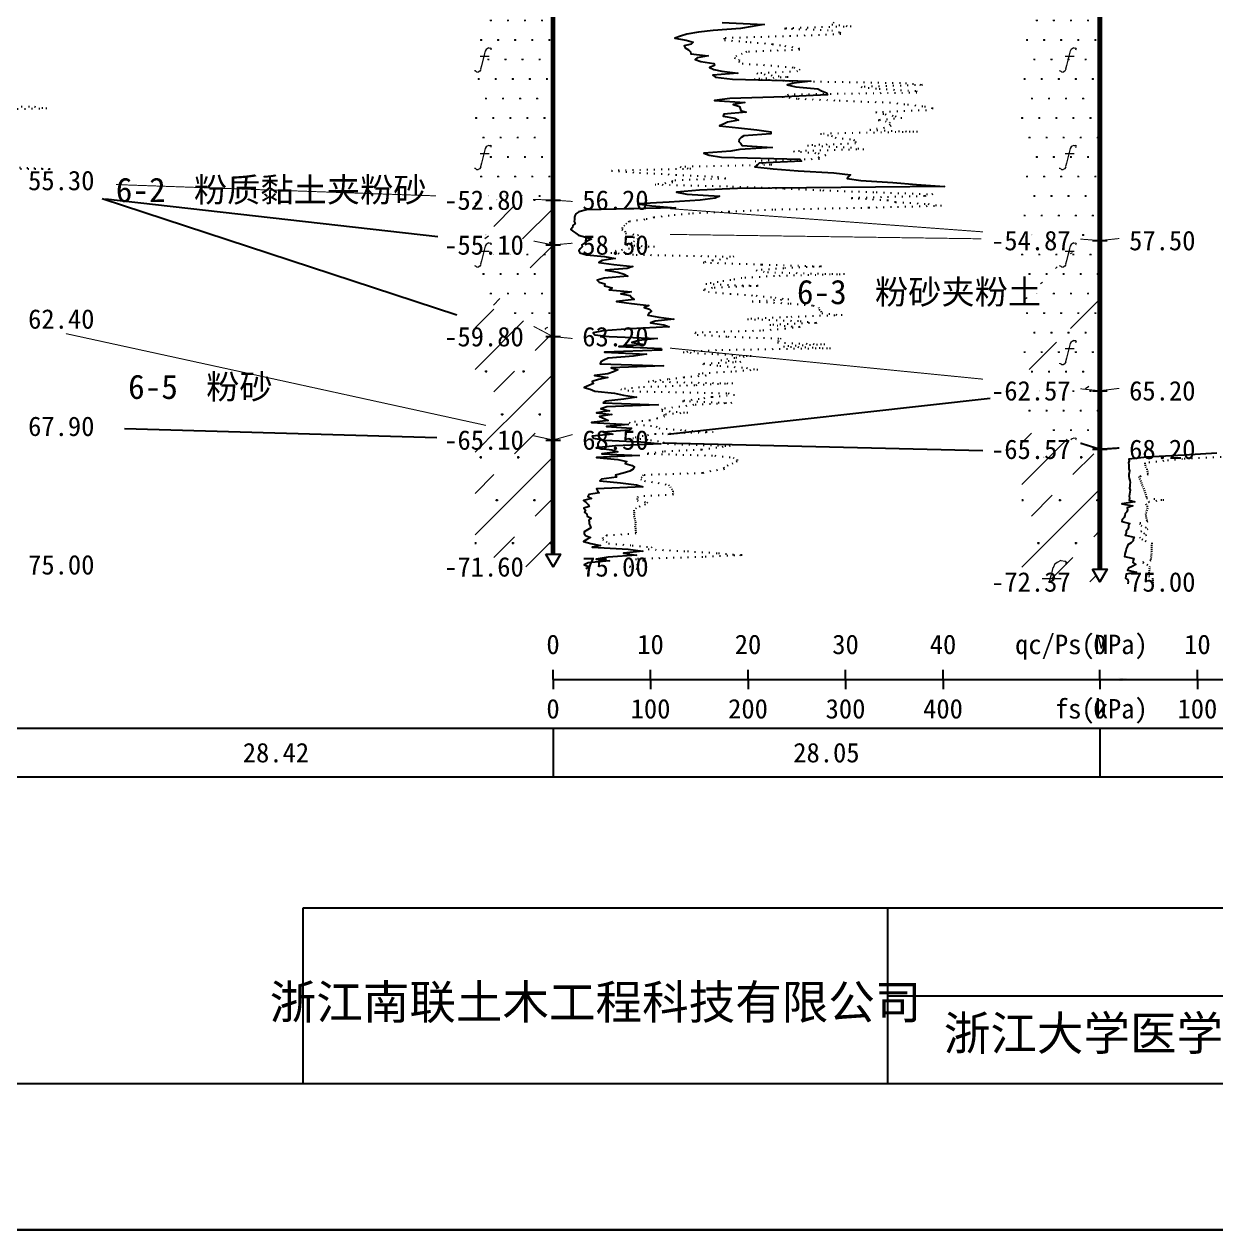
# Model space of a CAD drawing. Extents: x -37 to 3540, y -1485 to 297.
# Drawn here: x 173.4 to 295.6, y -297 to -173.4 of the extents above; entities that cross this region are included whole.
import ezdxf
from ezdxf.enums import TextEntityAlignment as Align

# ---------------------------------------------------------------- set-up
doc = ezdxf.new("R2010")
doc.units = 0
doc.linetypes.add('DOT', pattern=[6.35, 0, -6.35])
doc.layers.get('0').update_dxf_attribs({"linetype": 'CONTINUOUS'})
for name, color, linetype in [('CURVE', 200, 'CONTINUOUS'), ('FRAME', 7, 'CONTINUOUS'), ('HOLE', 41, 'CONTINUOUS'), ('RULER', 7, 'CONTINUOUS'), ('STRATUM', 241, 'CONTINUOUS')]:
    doc.layers.add(name, color=color, linetype=linetype)
doc.layers.add('HATCH', color=7, linetype='CONTINUOUS', lineweight=13)
doc.styles.add('ST', font='')
doc.styles.get('ST').set_extended_font_data('SimSun')
pattern_1 = [(82.875, (79.6873, -298.206), (0.000369, 10.0001764), [0.0893, -80.5337]), (143.13, (79.7883, -298.2818), (-29.999964, 20.000054), [0.12627, -49.87373]), (172.875, (79.9655, -298.304), (-70.0002457, 9.9996603), [0.17857, -80.44443]), (206.565, (80.144, -298.2147), (-9.999705, -9.99969), [0.19954, -22.16046]), (243.435, (80.233, -298.0363), (9e-06, -9.9997), [0.19954, -22.16146]), (255.964, (80.3225, -297.679), (-0.0002, -9.999501), [0.36813, -40.86287]), (255.964, (80.6325, -296.439), (-0.0002, -9.999501), [1.27838, -39.95262]), (255.964, (80.701, -296.165), (-0.0002, -9.999501), [0.28235, -40.94865]), (216.87, (80.8912, -295.9108), (-9.999982, -10.000018), [0.12627, -49.87373]), (243.435, (80.7902, -295.9865), (9e-06, -9.9997), [0.19954, -22.16146]), (206.565, (81.0697, -295.8215), (-9.999705, -9.99969), [0.19954, -22.16046]), (172.875, (81.2469, -295.8437), (-70.0002457, 9.9996603), [0.17857, -80.44443]), (143.13, (81.348, -295.9194), (-29.999964, 20.000054), [0.12627, -49.87373]), (82.875, (81.3368, -296.008), (0.000369, 10.0001764), [0.0893, -80.5337]), (0, (80.192, -296.66), (0, 10), [0.89286, -9.10714]), (0, (80.5469, -297), (1, 2), [0, -1.75]), (0, (80.5219, -296.975), (1, 2), [0, -1.75]), (0, (80.5219, -297), (1, 2), [0, -1.75]), (0, (80.4969, -297), (1, 2), [0, -1.75]), (0, (80.5219, -297.025), (1, 2), [0, -1.75])]
pattern_2 = [(45, (80.522, -297), (-4.24264, 4.24264), [10, 0]), (45, (81.583, -300.182), (-2.12132, 6.36396), [3, -3])]
pattern_3 = [(82.875, (78.6857, -299.6533), (0.000812, 22.000388), [0.1964, -177.1742]), (143.13, (78.908, -299.82), (-65.99992, 44.00012), [0.2778, -109.7222]), (172.875, (79.2978, -299.8687), (-154.00054, 21.999253), [0.3929, -176.9777]), (206.565, (79.69, -299.672), (-21.99935, -21.9993), [0.439, -48.753]), (243.435, (79.887, -299.28), (2e-05, -21.99933), [0.439, -48.7552]), (255.964, (80.083, -298.494), (-0.00044, -21.9989), [0.8099, -89.8983]), (255.964, (80.765, -295.7656), (-0.00044, -21.9989), [2.8124, -87.8958]), (255.964, (80.916, -295.163), (-0.00044, -21.9989), [0.6212, -90.087]), (216.87, (81.3345, -294.6037), (-21.99996, -22.00004), [0.2778, -109.7222]), (243.435, (81.112, -294.77), (2e-05, -21.99933), [0.439, -48.7552]), (206.565, (81.727, -294.407), (-21.99935, -21.9993), [0.439, -48.753]), (172.875, (82.117, -294.456), (-154.00054, 21.999253), [0.3929, -176.9777]), (143.13, (82.339, -294.6228), (-65.99992, 44.00012), [0.2778, -109.7222]), (82.875, (82.3148, -294.8177), (0.000812, 22.000388), [0.1964, -177.1742]), (0, (79.796, -296.252), (0, 22), [1.9643, -20.0357]), (0, (80.577, -297), (2.2, 4.4), [0, -3.85]), (0, (80.522, -296.945), (2.2, 4.4), [0, -3.85]), (0, (80.522, -297), (2.2, 4.4), [0, -3.85]), (0, (80.467, -297), (2.2, 4.4), [0, -3.85]), (0, (80.522, -297.055), (2.2, 4.4), [0, -3.85])]
pattern_4 = [(45, (80.522, -297), (-2e-06, 15.39996), [4.3383, -17.4406]), (45, (86.71, -290.777), (-2e-06, 15.39996), [4.3861, -17.3928]), (45, (91.67, -285.819), (-2e-06, 15.39996), [3.9899, -17.7889]), (26.565, (80.522, -289.3), (15.4, 15.4), [0.2123, -34.22315]), (36.8699, (82.062, -287.76), (15.4, 15.4), [0.43504, -76.56496]), (315, (88.222, -281.653), (15.39996, 3e-06), [0.0727, -21.7062]), (26.565, (88.222, -297), (15.4, 15.4), [0.31845, -34.117]), (26.565, (89.762, -295.46), (15.4, 15.4), [0.2316, -34.2038]), (90, (90.532, -294.69), (-15.4, -1e-06), [0.0633, -15.3367]), (26.565, (91.302, -293.92), (15.4, 15.4), [0.2002, -68.6707]), (36.8699, (92.842, -292.38), (15.4, 15.4), [0.2435, -76.7565]), (45, (94.382, -290.84), (-5e-07, 15.39996), [0.24, -21.5388]), (315, (95.733, -289.195), (15.39996, 3e-06), [0.0727, -21.7062]), (36.8699, (83.602, -286.22), (15.4, 15.4), [0.2249, -76.7751]), (53.1301, (85.142, -284.68), (30.8, 46.2), [0.29564, -76.70436]), (53.1301, (86.682, -283.14), (30.8, 46.2), [0.27774, -76.72226])]

# ---------------------------------------------------------------- blocks, each defined once
blk = doc.blocks.new('图签_A3长')
for p, q in [((0, 18), (-380, 18)), ((-380, 18), (-380, 0)), ((-320, 0), (-320, 18)), ((-320, 9), (0, 9)), ((-380, 0), (0, 0))]:
    blk.add_line(p, q)
at = {"style": 'ST'}
for tag, p in [('01＿单位名称', (-349.98, 8.36)), ('02＿工程名称', (-271.3, 5.16)), ('04＿工程编号', (-176.51, 4.65)), ('05＿日期', (-35.59, 4.65)), ('06＿图号', (-11.16, 4.91))]:
    blk.add_attdef(tag, text='', height=3.5, dxfattribs=at).set_placement(p, align=Align.MIDDLE_CENTER)
at = {"style": 'ST', "width": 0.85}
blk.add_attdef('03＿图件名称', text='', height=3, dxfattribs=at).set_placement((-205.49, 5.05), align=Align.MIDDLE_CENTER)
blk = doc.blocks.new('Arrow')
for points in [[(-3.984779, 0.348623), (0, 0), (-3.189535, 0)], [(-3.189535, 0), (0, 0), (-3.984779, -0.348623)]]:
    blk.add_solid(points)

msp = doc.modelspace()

# ---------------------------------------------------------------- hatches: boundary and pattern name
at = {"layer": 'HATCH'}
h = msp.add_hatch(dxfattribs=at)
h.set_pattern_fill('FS', color=142, style=0)
h.set_pattern_definition(pattern_1)
h.paths.add_polyline_path([(227.66, -164.22), (219.66, -165.03), (219.66, -191.13), (227.66, -191.42)])
h.paths.add_polyline_path([(215.59, -192.9), (225.15, -192.9), (225.15, -189.97), (215.59, -189.97)], flags=9)
h.paths.add_polyline_path([(215.59, -165.7), (225.15, -165.7), (225.15, -162.77), (215.59, -162.77)], flags=9)
h = msp.add_hatch(dxfattribs=at)
h.set_pattern_fill('FS', color=142, style=0)
h.set_pattern_definition(pattern_1)
h.paths.add_polyline_path([(283.75, -171.37), (275.75, -170.35), (275.75, -194.98), (283.75, -195.57)])
h.paths.add_polyline_path([(271.68, -197.06), (281.24, -197.06), (281.24, -194.12), (271.68, -194.12)], flags=9)
h.paths.add_polyline_path([(271.69, -172.85), (281.23, -172.85), (281.23, -169.95), (271.69, -169.95)], flags=9)
h = msp.add_hatch(dxfattribs=at)
h.set_pattern_fill('FZNT', color=32, style=0)
h.set_pattern_definition(pattern_2)
h.paths.add_polyline_path([(227.66, -191.42), (219.66, -191.13), (219.66, -194.44), (227.66, -196.02)])
h.paths.add_polyline_path([(215.59, -197.5), (225.15, -197.5), (225.15, -194.57), (215.59, -194.57)], flags=9)
h.paths.add_polyline_path([(215.59, -192.9), (225.15, -192.9), (225.15, -189.97), (215.59, -189.97)], flags=9)
h = msp.add_hatch(dxfattribs=at)
h.set_pattern_fill('FS', color=32, scale=2.2, style=0)
h.set_pattern_definition(pattern_3)
h.paths.add_polyline_path([(227.66, -191.42), (219.66, -191.13), (219.66, -194.44), (227.66, -196.02)])
h.paths.add_polyline_path([(215.59, -197.5), (225.15, -197.5), (225.15, -194.57), (215.59, -194.57)], flags=9)
h.paths.add_polyline_path([(215.59, -192.9), (225.15, -192.9), (225.15, -189.97), (215.59, -189.97)], flags=9)
h = msp.add_hatch(dxfattribs=at)
h.set_pattern_fill('FS', color=142, style=0)
h.set_pattern_definition(pattern_1)
h.paths.add_polyline_path([(227.66, -196.02), (219.66, -194.44), (219.66, -201.19), (227.66, -205.42)])
h.paths.add_polyline_path([(215.59, -197.5), (225.15, -197.5), (225.15, -194.57), (215.59, -194.57)], flags=9)
h = msp.add_hatch(dxfattribs=at)
h.set_pattern_fill('SZFT', color=142, scale=2.2, style=0)
h.set_pattern_definition(pattern_4)
h.paths.add_polyline_path([(227.66, -196.02), (219.66, -194.44), (219.66, -201.19), (227.66, -205.42)])
h.paths.add_polyline_path([(215.59, -197.5), (225.15, -197.5), (225.15, -194.57), (215.59, -194.57)], flags=9)
h = msp.add_hatch(dxfattribs=at)
h.set_pattern_fill('FS', color=142, style=0)
h.set_pattern_definition(pattern_1)
h.paths.add_polyline_path([(283.75, -195.57), (275.75, -194.98), (275.75, -210.18), (283.75, -210.97)])
h.paths.add_polyline_path([(271.68, -212.46), (281.24, -212.46), (281.24, -209.52), (271.68, -209.52)], flags=9)
h.paths.add_polyline_path([(271.68, -197.06), (281.24, -197.06), (281.24, -194.12), (271.68, -194.12)], flags=9)
h = msp.add_hatch(dxfattribs=at)
h.set_pattern_fill('SZFT', color=142, scale=2.2, style=0)
h.set_pattern_definition(pattern_4)
h.paths.add_polyline_path([(283.75, -195.57), (275.75, -194.98), (275.75, -210.18), (283.75, -210.97)])
h.paths.add_polyline_path([(271.68, -212.46), (281.24, -212.46), (281.24, -209.52), (271.68, -209.52)], flags=9)
h.paths.add_polyline_path([(271.68, -197.06), (281.24, -197.06), (281.24, -194.12), (271.68, -194.12)], flags=9)
h = msp.add_hatch(dxfattribs=at)
h.set_pattern_fill('FZNT', color=32, style=0)
h.set_pattern_definition(pattern_2)
h.paths.add_polyline_path([(227.66, -205.42), (219.66, -201.19), (219.66, -214.27), (227.66, -216.02)])
h.paths.add_polyline_path([(215.59, -217.5), (225.15, -217.5), (225.15, -214.57), (215.59, -214.57)], flags=9)
h.paths.add_polyline_path([(215.59, -206.9), (225.15, -206.9), (225.15, -203.97), (215.59, -203.97)], flags=9)
h = msp.add_hatch(dxfattribs=at)
h.set_pattern_fill('FS', color=32, scale=2.2, style=0)
h.set_pattern_definition(pattern_3)
h.paths.add_polyline_path([(227.66, -205.42), (219.66, -201.19), (219.66, -214.27), (227.66, -216.02)])
h.paths.add_polyline_path([(215.59, -217.5), (225.15, -217.5), (225.15, -214.57), (215.59, -214.57)], flags=9)
h.paths.add_polyline_path([(215.59, -206.9), (225.15, -206.9), (225.15, -203.97), (215.59, -203.97)], flags=9)
h = msp.add_hatch(dxfattribs=at)
h.set_pattern_fill('FS', color=142, style=0)
h.set_pattern_definition(pattern_1)
h.paths.add_polyline_path([(283.75, -210.97), (275.75, -210.18), (275.75, -214.46), (283.75, -216.97)])
h.paths.add_polyline_path([(271.68, -212.46), (281.24, -212.46), (281.24, -209.52), (271.68, -209.52)], flags=9)
h = msp.add_hatch(dxfattribs=at)
h.set_pattern_fill('FZNT', color=32, style=0)
h.set_pattern_definition(pattern_2)
h.paths.add_polyline_path([(227.66, -216.02), (219.66, -214.27), (219.66, -229.02), (227.66, -229.02), (226.91, -227.72), (227.66, -227.72)])
h.paths.add_polyline_path([(215.59, -230.5), (225.15, -230.5), (225.15, -227.57), (215.59, -227.57)], flags=9)
h.paths.add_polyline_path([(215.59, -217.5), (225.15, -217.5), (225.15, -214.57), (215.59, -214.57)], flags=9)
h = msp.add_hatch(dxfattribs=at)
h.set_pattern_fill('FS', color=32, scale=2.2, style=0)
h.set_pattern_definition(pattern_3)
h.paths.add_polyline_path([(227.66, -216.02), (219.66, -214.27), (219.66, -229.02), (227.66, -229.02), (226.91, -227.72), (227.66, -227.72)])
h.paths.add_polyline_path([(215.59, -230.5), (225.15, -230.5), (225.15, -227.57), (215.59, -227.57)], flags=9)
h.paths.add_polyline_path([(215.59, -217.5), (225.15, -217.5), (225.15, -214.57), (215.59, -214.57)], flags=9)
h = msp.add_hatch(dxfattribs=at)
h.set_pattern_fill('FZNT', color=32, style=0)
h.set_pattern_definition(pattern_2)
h.paths.add_polyline_path([(283.75, -216.97), (275.75, -214.46), (275.75, -230.57), (283.75, -230.57), (283, -229.27), (283.75, -229.27)])
h.paths.add_polyline_path([(271.68, -232.06), (281.24, -232.06), (281.24, -229.12), (271.68, -229.12)], flags=9)
h.paths.add_polyline_path([(271.68, -218.46), (281.24, -218.46), (281.24, -215.52), (271.68, -215.52)], flags=9)
h = msp.add_hatch(dxfattribs=at)
h.set_pattern_fill('FS', color=32, scale=2.2, style=0)
h.set_pattern_definition(pattern_3)
h.paths.add_polyline_path([(283.75, -216.97), (275.75, -214.46), (275.75, -230.57), (283.75, -230.57), (283, -229.27), (283.75, -229.27)])
h.paths.add_polyline_path([(271.68, -232.06), (281.24, -232.06), (281.24, -229.12), (271.68, -229.12)], flags=9)
h.paths.add_polyline_path([(271.68, -218.46), (281.24, -218.46), (281.24, -215.52), (271.68, -215.52)], flags=9)

# ---------------------------------------------------------------- linework, layer by layer
at = {"layer": 'CURVE', "color": 30, "linetype": 'Continuous'}
for points in [[(245.01, -173.22), (249.31, -173.42), (248.09, -173.62), (246.89, -173.82), (244.08, -174.02), (242.57, -174.22), (241.4, -174.42), (240.75, -174.62), (240.14, -174.82), (241.33, -175.02), (242.04, -175.22), (241.82, -175.42), (241.12, -175.62), (241.21, -175.82), (241.56, -176.02), (241.75, -176.22), (241.81, -176.42), (243.57, -176.62), (242.46, -176.82), (242.25, -177.02), (242.82, -177.22), (244.17, -177.42), (244.22, -177.62), (243.7, -177.82), (244.16, -178.02), (244.97, -178.22), (246.6, -178.42), (244.06, -178.62), (244.31, -178.82), (246.08, -179.02), (254.11, -179.22), (252.35, -179.42), (251.68, -179.62), (252.58, -179.82), (254.82, -180.02), (255.21, -180.22), (255.72, -180.42), (255.81, -180.62), (251.44, -180.82), (245.8, -181.02), (244.22, -181.22), (247.35, -181.42), (246.13, -181.62), (246.77, -181.82), (246.87, -182.02), (246.93, -182.22), (247.47, -182.42), (245.17, -182.62), (245.1, -182.82), (246.31, -183.02), (246.69, -183.22), (245.54, -183.42), (245.22, -183.62), (244.72, -183.82), (246.67, -184.02), (248.57, -184.22), (250.01, -184.42), (250.01, -184.62), (247.23, -184.82), (246.94, -185.02), (246.74, -185.22), (246.72, -185.42), (246.93, -185.62), (247.07, -185.82), (250.14, -186.02), (246.81, -186.22), (245.91, -186.42), (243.13, -186.62), (243.67, -186.82), (244.93, -187.02), (252.96, -187.22), (253.15, -187.42), (248.81, -187.62), (248.63, -187.82), (248.36, -188.02), (250.25, -188.22), (252.8, -188.42), (256.46, -188.62), (258.18, -188.82), (257.96, -189.02), (257.83, -189.22), (259.23, -189.42), (262.52, -189.62), (264.95, -189.82), (267.8, -190.02), (246.59, -190.22), (242.69, -190.42), (240.33, -190.62), (241.4, -190.82), (244.74, -191.02), (244.3, -191.22), (242.74, -191.42), (239.58, -191.62), (236.36, -191.82), (237.81, -192.02), (240.21, -192.22), (231.11, -192.42), (230.29, -192.62), (230, -192.82), (229.91, -193.02), (229.86, -193.22), (229.86, -193.42), (229.82, -193.62), (229.92, -193.82), (229.7, -194.02), (229.66, -194.22), (229.5, -194.42), (229.68, -194.62), (230, -194.82), (230.28, -195.02), (231.02, -195.22), (231.6, -195.42), (231.13, -195.62), (230.91, -195.82), (230.61, -196.02), (230.66, -196.22), (230.44, -196.42), (230.31, -196.62), (230.41, -196.82), (231.11, -197.02), (232.94, -197.22), (234.02, -197.42), (232.7, -197.62), (232.37, -197.82), (233.9, -198.02), (235.85, -198.22), (235.25, -198.42), (233.05, -198.62), (234.32, -198.82), (234.96, -199.02), (235.34, -199.22), (232.9, -199.42), (232.2, -199.62), (232.4, -199.82), (232.98, -200.02), (232.93, -200.22), (233.73, -200.42), (233.42, -200.62), (235.66, -200.82), (234.6, -201.02), (235.57, -201.22), (235.72, -201.42), (235.99, -201.62), (234.16, -201.82), (235.72, -202.02), (237.47, -202.22), (237.02, -202.42), (237.57, -202.62), (237.76, -202.82), (237.48, -203.02), (237.39, -203.22), (238.52, -203.42), (240.06, -203.62), (238.15, -203.82), (237.65, -204.02), (239.01, -204.22), (239.57, -204.42), (235.57, -204.62), (232.81, -204.82), (231.78, -205.02), (231.94, -205.22), (233.42, -205.42), (238.35, -205.62), (236.46, -205.82), (235.75, -206.02), (237.06, -206.22), (234.41, -206.42), (238.76, -206.62), (238.8, -206.82), (232.94, -207.02), (237.24, -207.22), (235.91, -207.42), (233.33, -207.62), (232.87, -207.82), (232.57, -208.02), (232.51, -208.22), (239, -208.42), (233.63, -208.62), (234.29, -208.82), (233.86, -209.02), (233.27, -209.22), (231.91, -209.42), (233.27, -209.62), (232.33, -209.82), (231.67, -210.02), (231.82, -210.22), (231.32, -210.42), (230.84, -210.62), (231.46, -210.82), (231.94, -211.02), (233.97, -211.22), (234.89, -211.42), (236.21, -211.62), (234.92, -211.82), (233.09, -212.02), (232.81, -212.22), (238.44, -212.42), (233.19, -212.62), (232.55, -212.82), (233.46, -213.02), (232.13, -213.22), (233.7, -213.42), (232.43, -213.62), (232.91, -213.82), (233.32, -214.02), (231.6, -214.22), (235.35, -214.42), (233.15, -214.62), (235.7, -214.82), (235.47, -215.02), (232.81, -215.22), (233.81, -215.42), (231.66, -215.62), (231.78, -215.82), (232.97, -216.02), (236.65, -216.22), (238.72, -216.42), (234.06, -216.62), (232.08, -216.82), (233.68, -217.02), (234.32, -217.22), (232.66, -217.42), (236.5, -217.62), (232.12, -217.82), (234.29, -218.02), (235.23, -218.22), (235.05, -218.42), (235.77, -218.62), (236.01, -218.82), (235.89, -219.02), (235.53, -219.22), (234.85, -219.42), (234.06, -219.62), (234.17, -219.82), (232.62, -220.02), (232.45, -220.22), (234.57, -220.42), (236.23, -220.62), (236.87, -220.82), (232.11, -221.02), (232.23, -221.22), (232.4, -221.42), (231.34, -221.62), (231.23, -221.82), (231.6, -222.02), (230.78, -222.22), (231.05, -222.42), (231.26, -222.62), (231.37, -222.82), (230.83, -223.02), (230.98, -223.22), (230.88, -223.42), (231.14, -223.62), (231.16, -223.82), (231.56, -224.02), (231.33, -224.22), (231.36, -224.42), (231.35, -224.62), (231.47, -224.82), (231.53, -225.02), (231.2, -225.22), (230.87, -225.42), (230.87, -225.62), (230.98, -225.82), (231.49, -226.02), (231.14, -226.22), (230.79, -226.42), (231.54, -226.62), (232.54, -226.82), (231.66, -227.02), (235.35, -227.22), (236.88, -227.42), (234.88, -227.62), (236.21, -227.82), (233.31, -228.02), (232.08, -228.22), (233.44, -228.42), (231.27, -228.62), (230.85, -228.82), (231.39, -229.02), (231.04, -229.22)], [(295.75, -217.37), (292.39, -217.57), (288.58, -217.77), (286.71, -217.97), (286.75, -218.17), (286.69, -218.37), (286.71, -218.57), (286.72, -218.77), (286.72, -218.97), (286.8, -219.17), (286.76, -219.37), (286.71, -219.57), (286.73, -219.77), (286.74, -219.97), (286.83, -220.17), (286.85, -220.37), (286.83, -220.57), (286.81, -220.77), (286.79, -220.97), (286.86, -221.17), (286.83, -221.37), (286.78, -221.57), (286.77, -221.77), (286.78, -221.97), (286.77, -222.17), (287.32, -222.37), (286.01, -222.57), (287.12, -222.77), (286.56, -222.97), (286.58, -223.17), (286.5, -223.37), (286.33, -223.57), (286.32, -223.77), (286.24, -223.97), (286.03, -224.17), (286, -224.37), (286.82, -224.57), (286.7, -224.77), (286.68, -224.97), (286.61, -225.17), (286.45, -225.37), (286.46, -225.57), (286.33, -225.77), (287.25, -225.97), (287.17, -226.17), (287.15, -226.37), (286.97, -226.57), (286.62, -226.77), (286.56, -226.97), (286.46, -227.17), (286.42, -227.37), (286.36, -227.57), (286.31, -227.77), (286.28, -227.97), (287.22, -228.17), (287.18, -228.37), (287.13, -228.57), (287.43, -228.77), (287.05, -228.97), (286.7, -229.17), (286.59, -229.37), (287.51, -229.57), (286.46, -229.77), (286.41, -229.97), (286.37, -230.17), (286.63, -230.37), (286.64, -230.57), (286.62, -230.77)]]:
    msp.add_lwpolyline(points, dxfattribs=at)
at = {"layer": 'CURVE', "color": 100, "linetype": 'DOT', "ltscale": 0.1}
for points in [[(256.46, -173.22), (256.25, -173.42), (258.25, -173.62), (251.39, -173.82), (256.24, -174.02), (257.09, -174.22), (257.18, -174.42), (252.02, -174.62), (245.22, -174.82), (245.24, -175.02), (247.88, -175.22), (250.18, -175.42), (251.43, -175.62), (252.85, -175.82), (252.96, -176.02), (247.53, -176.22), (247.07, -176.42), (246.47, -176.62), (246.27, -176.82), (246.75, -177.02), (246.7, -177.22), (247.05, -177.42), (250, -177.62), (252.38, -177.82), (252.98, -178.02), (252.75, -178.22), (248.58, -178.42), (250.03, -178.62), (251.79, -178.82), (248.29, -179.02), (252.17, -179.22), (263.81, -179.42), (265.56, -179.62), (259.26, -179.82), (261.1, -180.02), (264.91, -180.22), (264.99, -180.42), (251.81, -180.62), (251.15, -180.82), (252.79, -181.02), (257.02, -181.22), (262.19, -181.42), (264.03, -181.62), (265.75, -181.82), (266.65, -182.02), (265.96, -182.22), (260.77, -182.42), (261.74, -182.62), (262.75, -182.82), (263.43, -183.02), (261.02, -183.22), (262.2, -183.42), (262.12, -183.62), (262.34, -183.82), (261.65, -184.02), (260.15, -184.22), (265.04, -184.42), (255.09, -184.62), (256.22, -184.82), (256.6, -185.02), (258.53, -185.22), (258.67, -185.42), (258.7, -185.62), (253.75, -185.82), (258.19, -186.02), (259.54, -186.22), (252.32, -186.42), (254.87, -186.62), (255.65, -186.82), (254.9, -187.02), (254.98, -187.22), (248.38, -187.42), (249.1, -187.62), (250.1, -187.82), (240.69, -188.02), (241.79, -188.22), (233.66, -188.42), (236.54, -188.62), (240.25, -188.82), (244.53, -189.02), (245.4, -189.22), (239.83, -189.42), (239.96, -189.62), (238.12, -189.82), (246.08, -190.02), (251.36, -190.22), (255.33, -190.42), (260.82, -190.62), (266.6, -190.82), (265.75, -191.02), (258.24, -191.22), (261.96, -191.42), (262.8, -191.62), (266.15, -191.82), (267.51, -192.02), (260.06, -192.22), (250.19, -192.42), (245.73, -192.62), (241.65, -192.82), (239.57, -193.02), (238.02, -193.22), (237.06, -193.42), (235.44, -193.62), (235.18, -193.82), (234.99, -194.02), (234.75, -194.22), (234.73, -194.42), (235.03, -194.62), (235.11, -194.82), (236.42, -195.02), (235.93, -195.22), (236.37, -195.42), (235.97, -195.62), (235.78, -195.82), (235.22, -196.02), (238.06, -196.22), (235.5, -196.42), (234.15, -196.62), (233.6, -196.82), (236.2, -197.02), (246.22, -197.22), (245.56, -197.42), (244.05, -197.62), (243.07, -197.82), (249.08, -198.02), (255.19, -198.22), (251.32, -198.42), (248.51, -198.62), (249.66, -198.82), (257.57, -199.02), (250.36, -199.22), (247.04, -199.42), (245.9, -199.62), (244.6, -199.82), (243.34, -200.02), (248.7, -200.22), (244.02, -200.42), (243.11, -200.62), (243.59, -200.82), (245.83, -201.02), (248.49, -201.22), (250.43, -201.42), (251.84, -201.62), (248.08, -201.82), (251.97, -202.02), (254.35, -202.22), (254.89, -202.42), (254.94, -202.62), (255.14, -202.82), (255.22, -203.02), (257.31, -203.22), (251.71, -203.42), (247.6, -203.62), (253.01, -203.82), (254.71, -204.02), (249.9, -204.22), (253.01, -204.42), (251.49, -204.62), (248.94, -204.82), (242.2, -205.02), (242.46, -205.22), (245.58, -205.42), (251.04, -205.62), (250.8, -205.82), (250.68, -206.02), (255.53, -206.22), (251.29, -206.42), (256.11, -206.62), (244.42, -206.82), (241, -207.02), (244.54, -207.22), (247.98, -207.42), (246.3, -207.62), (244.88, -207.82), (246.91, -208.02), (243.01, -208.22), (244.78, -208.42), (247.51, -208.62), (248.68, -208.82), (245.99, -209.02), (242.57, -209.22), (243.36, -209.42), (241.1, -209.62), (239.45, -209.82), (237.41, -210.02), (246.09, -210.22), (242.19, -210.42), (236.54, -210.62), (234.6, -210.82), (235.82, -211.02), (245.62, -211.22), (246.27, -211.42), (243.95, -211.62), (242.65, -211.82), (240.94, -212.02), (246, -212.22), (242.1, -212.42), (240.66, -212.62), (238.84, -212.82), (238.83, -213.02), (241.49, -213.22), (239.02, -213.42), (239.11, -213.62), (238.37, -213.82), (237.59, -214.02), (235.48, -214.22), (236.21, -214.42), (238.25, -214.62), (238.53, -214.82), (241.17, -215.02), (244.1, -215.22), (238.18, -215.42), (236.9, -215.62), (235.83, -215.82), (237.65, -216.02), (238.95, -216.22), (239.39, -216.42), (245.83, -216.62), (244.46, -216.82), (242.88, -217.02), (238.95, -217.22), (237.31, -217.42), (244.27, -217.62), (246.13, -217.82), (246.54, -218.02), (246.55, -218.22), (246.11, -218.42), (245.63, -218.62), (245.16, -218.82), (245.25, -219.02), (243.84, -219.22), (242.98, -219.42), (236.89, -219.62), (236.76, -219.82), (236.66, -220.02), (237.03, -220.22), (238.45, -220.42), (239.5, -220.62), (239.66, -220.82), (239.81, -221.02), (239.96, -221.22), (239.94, -221.42), (240.01, -221.62), (236.37, -221.82), (236.28, -222.02), (236.31, -222.22), (237.34, -222.42), (237.14, -222.62), (236.6, -222.82), (236.18, -223.02), (235.95, -223.22), (235.97, -223.42), (235.97, -223.62), (235.96, -223.82), (236.03, -224.02), (236.06, -224.22), (236.11, -224.42), (236.11, -224.62), (236.06, -224.82), (236.11, -225.02), (236.12, -225.22), (236.15, -225.42), (236.17, -225.62), (233.15, -225.82), (232.75, -226.02), (232.76, -226.22), (233.11, -226.42), (233.36, -226.62), (235.79, -226.82), (237.81, -227.02), (237.42, -227.22), (241.45, -227.42), (244.62, -227.62), (247.05, -227.82), (243.03, -228.02), (236.11, -228.22), (237.08, -228.42), (236.38, -228.62), (236.35, -228.82), (235.49, -229.02), (236.28, -229.22)], [(156.21, -181.64), (174.49, -181.84), (175.75, -182.04), (165.98, -182.24)], [(172.21, -188.04), (176.09, -188.24), (143.12, -188.44)], [(296.18, -217.77), (292.24, -217.97), (290.32, -218.17), (288.35, -218.37), (288.38, -218.57), (288.42, -218.77), (288.55, -218.97), (288.6, -219.17), (288.66, -219.37), (288.7, -219.57), (287.76, -219.77), (287.82, -219.97), (287.9, -220.17), (287.99, -220.37), (288.06, -220.57), (288.12, -220.77), (288.21, -220.97), (288.28, -221.17), (288.35, -221.37), (288.42, -221.57), (288.48, -221.77), (288.54, -221.97), (290.31, -222.17), (288.79, -222.37), (288.45, -222.57), (288.61, -222.77), (288.62, -222.97), (288.57, -223.17), (288.5, -223.37), (288.44, -223.57), (288.46, -223.77), (288.48, -223.97), (288.54, -224.17), (288.67, -224.37), (287.81, -224.57), (287.97, -224.77), (288.4, -224.97), (288.68, -225.17), (287.95, -225.37), (288.23, -225.57), (288.52, -225.77), (287.82, -225.97), (288.06, -226.17), (288.41, -226.37), (289.07, -226.57), (289.06, -226.77), (289.06, -226.97), (289.05, -227.17), (289.04, -227.37), (289.03, -227.57), (289.02, -227.77), (289, -227.97), (288.98, -228.17), (288.96, -228.37), (288.16, -228.57), (288.57, -228.77), (288.88, -228.97), (288.83, -229.17), (288.8, -229.37), (288.78, -229.57), (288.77, -229.77), (288.76, -229.97), (289.15, -230.17), (289.17, -230.37), (289.17, -230.57), (289.17, -230.77)]]:
    msp.add_lwpolyline(points, dxfattribs=at)
at = {"layer": 'FRAME', "linetype": 'Continuous'}
msp.add_line((-17.39, -282), (480.52, -282), dxfattribs=at)
at = {"layer": 'FRAME', "color": 245, "linetype": 'Continuous'}
for p, q in [((-37.39, -297), (602.01, -297)), ((678.45, -297), (-37.39, -297))]:
    msp.add_line(p, q, dxfattribs=at)
at = {"layer": 'HOLE', "linetype": 'Continuous', "const_width": 0.5}
for points in [[(227.66, -79.02), (227.66, -227.72)], [(283.75, -80.57), (283.75, -229.27)]]:
    msp.add_lwpolyline(points, dxfattribs=at)
at = {"layer": 'HOLE', "linetype": 'Continuous'}
for points in [[(226.91, -191.42), (228.41, -191.42)], [(226.91, -196.02), (228.41, -196.02)], [(283, -195.57), (284.5, -195.57)], [(226.91, -205.42), (228.41, -205.42)], [(283, -210.97), (284.5, -210.97)], [(226.91, -216.02), (228.41, -216.02)], [(283, -216.97), (284.5, -216.97)]]:
    msp.add_lwpolyline(points, dxfattribs=at)
for points in [[(226.91, -227.72), (228.41, -227.72), (227.66, -229.02)], [(283, -229.27), (284.5, -229.27), (283.75, -230.57)]]:
    msp.add_lwpolyline(points, close=True, dxfattribs=at)
at = {"layer": 'RULER', "linetype": 'Continuous'}
for points in [[(227.66, -240.57), (227.66, -239.57)], [(237.66, -240.57), (237.66, -239.57)], [(247.66, -240.57), (247.66, -239.57)], [(257.66, -240.57), (257.66, -239.57)], [(267.66, -240.57), (267.66, -239.57)], [(283.75, -240.57), (283.75, -239.57)], [(293.75, -240.57), (293.75, -239.57)], [(227.66, -240.57), (287.66, -240.57)], [(227.66, -240.57), (227.66, -241.57)], [(237.66, -240.57), (237.66, -241.57)], [(247.66, -240.57), (247.66, -241.57)], [(257.66, -240.57), (257.66, -241.57)], [(267.66, -240.57), (267.66, -241.57)], [(283.75, -240.57), (333.75, -240.57)], [(283.75, -240.57), (283.75, -241.57)], [(293.75, -240.57), (293.75, -241.57)], [(170.82, -245.57), (227.66, -245.57), (227.66, -250.57), (170.82, -250.57)], [(227.66, -245.57), (283.75, -245.57), (283.75, -250.57), (227.66, -250.57)], [(283.75, -245.57), (337.19, -245.57), (337.19, -250.57), (283.75, -250.57)]]:
    msp.add_lwpolyline(points, dxfattribs=at)
at = {"layer": 'STRATUM', "linetype": 'Continuous'}
for points, const_width in [([(182.82, -189.83), (199.24, -190.41), (215.66, -190.99)], 0.1), ([(225.66, -191.35), (227.66, -191.42), (229.66, -191.56)], 0.1), ([(239.66, -192.3), (255.7, -193.49), (271.75, -194.68)], 0.1), ([(239.66, -194.94), (239.66, -194.94), (271.59, -195.39)], 0.1), ([(281.75, -195.42), (283.75, -195.57), (285.75, -195.36)], 0.1), ([(225.66, -195.62), (227.66, -196.02), (229.66, -195.84)], 0.1), ([(177.69, -205.11), (199.24, -209.81), (220.78, -214.52)], 0.1), ([(225.66, -204.36), (227.66, -205.42), (229.66, -205.61)], 0.1), ([(239.66, -206.6), (255.7, -208.19), (271.75, -209.78)], 0.1), ([(281.75, -210.77), (283.75, -210.97), (285.75, -210.72)], 0.1), ([(225.66, -215.58), (227.66, -216.02), (229.66, -215.46)], 0.1), ([(281.75, -216.34), (283.75, -216.97), (285.75, -216.84)], 0.2)]:
    msp.add_lwpolyline(points, dxfattribs=dict(at, const_width=const_width))
at = {"layer": 'STRATUM'}
for points in [[(181.4, -191.27), (217.79, -203.18)], [(215.84, -195.2), (181.77, -191.33)], [(239.42, -215.43), (272.51, -211.74)], [(183.69, -214.83), (215.74, -215.77)], [(271.75, -217.13), (238.88, -216.35)]]:
    msp.add_lwpolyline(points, dxfattribs=at)

# ---------------------------------------------------------------- block references
at = {"layer": 'FRAME'}
ref = msp.add_blockref('图签_A3长', (582.01, -282), dxfattribs=at)
ref.add_attrib('01＿单位名称', '浙江南联土木工程科技有限公司', dxfattribs={"layer": '0', "height": 3.5, "style": 'ST'}).set_placement((232.02, -273.64), align=Align.MIDDLE_CENTER)
ref.add_attrib('02＿工程名称', '浙江大学医学院附属邵逸夫医院宁波院区', dxfattribs={"layer": '0', "height": 3.5, "style": 'ST'}).set_placement((310.71, -276.84), align=Align.MIDDLE_CENTER)
at = {"layer": 'RULER', "xscale": 0.5, "yscale": 0.5, "zscale": 0.5}
msp.add_blockref('Arrow', (287.66, -240.57), dxfattribs=at)

# ---------------------------------------------------------------- texts
at = {"layer": 'HOLE', "style": 'ST'}
for s, p in [('55.30', (173.82, -189.41)), ('56.20', (230.66, -191.42)), ('58.50', (230.66, -196.02)), ('57.50', (286.75, -195.57)), ('62.40', (173.82, -203.61)), ('63.20', (230.66, -205.42)), ('65.20', (286.75, -210.97)), ('67.90', (173.82, -214.61)), ('68.50', (230.66, -216.02)), ('68.20', (286.75, -216.97)), ('75.00', (173.82, -228.81)), ('75.00', (230.66, -229.02)), ('75.00', (286.75, -230.57))]:
    msp.add_text(s, height=2, dxfattribs=at).set_placement(p, align=Align.MIDDLE_LEFT)
for s, p in [('-52.80', (224.66, -191.42)), ('-55.10', (224.66, -196.02)), ('-54.87', (280.75, -195.57)), ('-59.80', (224.66, -205.42)), ('-62.57', (280.75, -210.97)), ('-65.10', (224.66, -216.02)), ('-65.57', (280.75, -216.97)), ('-71.60', (224.66, -229.02)), ('-72.37', (280.75, -230.57))]:
    msp.add_text(s, height=2, dxfattribs=at).set_placement(p, align=Align.MIDDLE_RIGHT)
at = {"layer": 'RULER', "style": 'ST'}
for s, p in [('0', (227.66, -238.57)), ('10', (237.66, -238.57)), ('20', (247.66, -238.57)), ('30', (257.66, -238.57)), ('40', (267.66, -238.57)), ('0', (283.75, -238.57)), ('10', (293.75, -238.57))]:
    msp.add_text(s, height=2, dxfattribs=at).set_placement(p, align=Align.BOTTOM_CENTER)
msp.add_text('qc/Ps(MPa)', height=2, dxfattribs=at).set_placement((288.66, -238.57), align=Align.BOTTOM_RIGHT)
for s, p in [('0', (227.66, -242.57)), ('100', (237.66, -242.57)), ('200', (247.66, -242.57)), ('300', (257.66, -242.57)), ('400', (267.66, -242.57)), ('0', (283.75, -242.57)), ('100', (293.75, -242.57))]:
    msp.add_text(s, height=2, dxfattribs=at).set_placement(p, align=Align.TOP_CENTER)
msp.add_text('fs(kPa)', height=2, dxfattribs=at).set_placement((288.66, -242.57), align=Align.TOP_RIGHT)
for s, p in [('28.42', (199.24, -248.07)), ('28.05', (255.7, -248.07))]:
    msp.add_text(s, height=2, dxfattribs=at).set_placement(p, align=Align.MIDDLE_CENTER)
at = {"layer": 'STRATUM', "style": 'ST'}
for s, p in [('粉质黏土夹粉砂', (190.82, -190.37)), ('6-2', (182.82, -190.37)), ('6-3', (252.68, -200.84)), ('粉砂夹粉土', (260.68, -200.84)), ('6-5', (184.08, -210.56)), ('粉砂', (192.08, -210.56))]:
    msp.add_text(s, height=2.5, dxfattribs=at).set_placement(p, align=Align.MIDDLE_LEFT)

doc.saveas('drawing.dxf')
